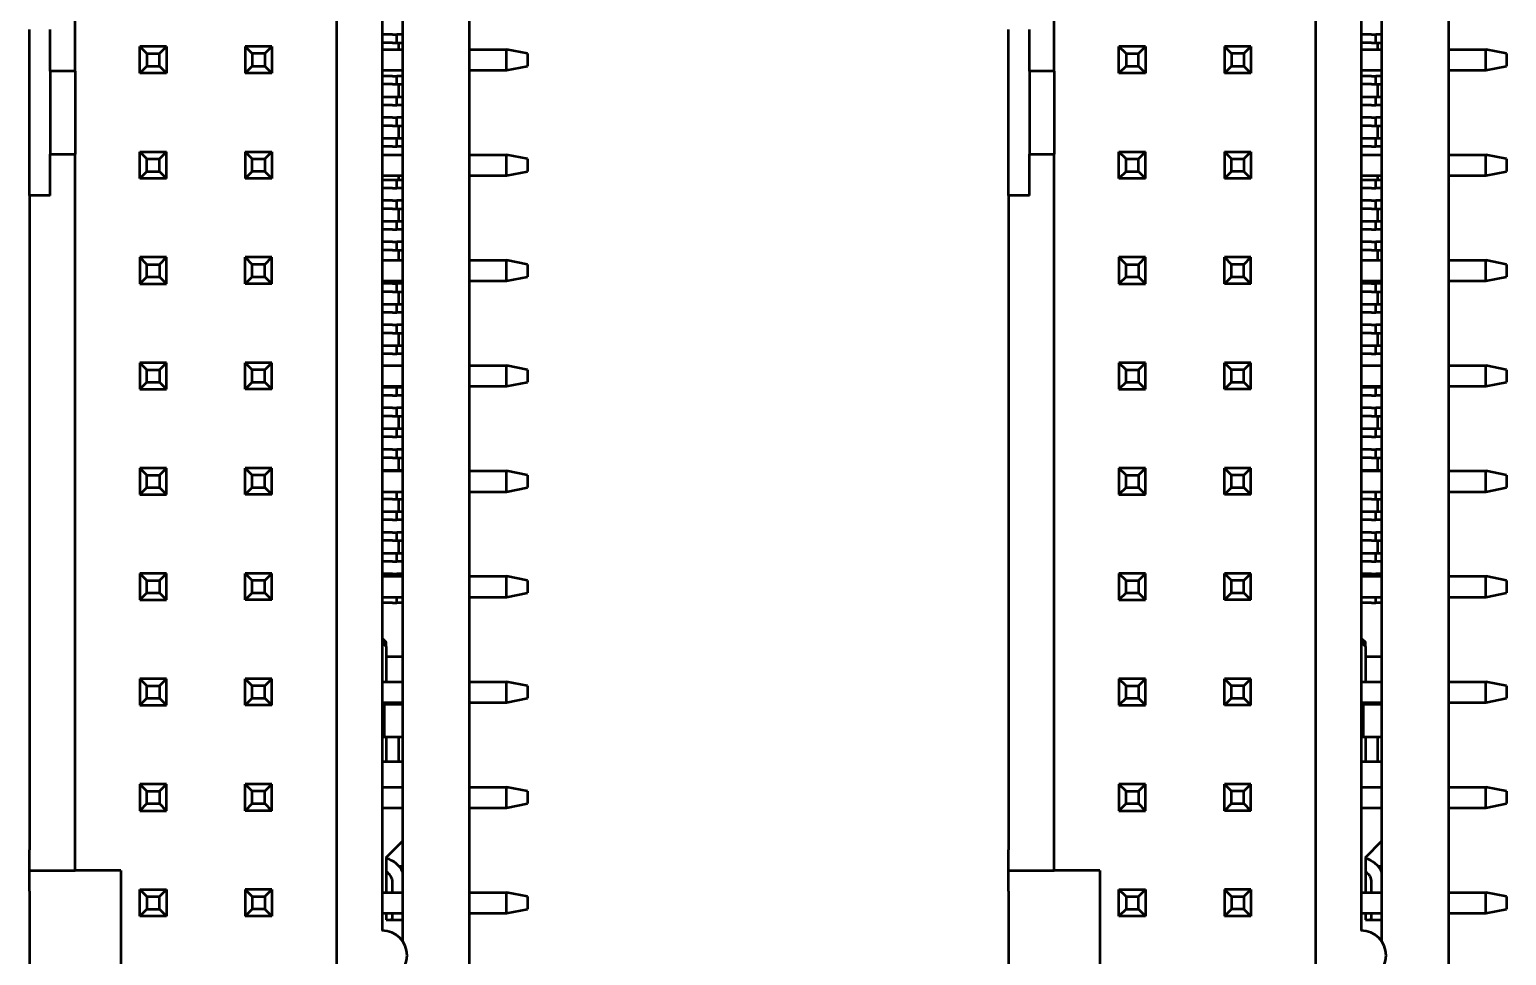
# Model space of a CAD drawing. Header units: millimetres. Extents: x 3100 to 5091, y 868 to 1900.
# Drawn here: x 3395.14 to 3430.74, y 1638.63 to 1660.95 of the extents above; entities that cross this region are included whole.
import ezdxf

# ---------------------------------------------------------------- set-up
doc = ezdxf.new("R2010")
doc.units = ezdxf.units.MM
doc.header["$LTSCALE"] = 1.8
doc.layers.add('외형선(ISO)', color=7, linetype='Continuous', lineweight=50)

msp = doc.modelspace()

# ---------------------------------------------------------------- linework, layer by layer
at = {"layer": '외형선(ISO)'}
for p, q in [((3405.74, 1690.226), (3405.74, 1600.226)), ((3429.34, 1690.226), (3429.34, 1600.226)), ((3404.14, 1638.958), (3404.14, 1667.616)), ((3427.74, 1638.958), (3427.74, 1667.616)), ((3396.24, 1659.946), (3396.24, 1664.426)), ((3402.54, 1664.426), (3402.54, 1612.826)), ((3403.64, 1664.426), (3403.64, 1639.226)), ((3419.84, 1659.946), (3419.84, 1664.426)), ((3426.14, 1664.426), (3426.14, 1612.826)), ((3427.24, 1664.426), (3427.24, 1639.226)), ((3395.14, 1656.946), (3395.14, 1660.946)), ((3395.64, 1659.946), (3395.64, 1660.946)), ((3403.89, 1660.826), (3403.64, 1660.826)), ((3403.89, 1660.826), (3403.99, 1660.826)), ((3404.14, 1660.826), (3403.99, 1660.826)), ((3403.99, 1660.626), (3403.99, 1660.826)), ((3418.74, 1656.946), (3418.74, 1660.946)), ((3419.24, 1659.946), (3419.24, 1660.946)), ((3427.49, 1660.826), (3427.24, 1660.826)), ((3427.49, 1660.826), (3427.59, 1660.826)), ((3427.74, 1660.826), (3427.59, 1660.826)), ((3427.59, 1660.626), (3427.59, 1660.826)), ((3398.44, 1660.536), (3397.8, 1660.536)), ((3397.97, 1660.366), (3397.8, 1660.536)), ((3397.8, 1659.896), (3397.8, 1660.536)), ((3398.44, 1660.536), (3398.27, 1660.366)), ((3398.44, 1660.536), (3398.44, 1659.896)), ((3400.34, 1660.536), (3400.34, 1659.896)), ((3400.51, 1660.366), (3400.34, 1660.536)), ((3400.98, 1660.536), (3400.34, 1660.536)), ((3400.81, 1660.366), (3400.98, 1660.536)), ((3400.98, 1660.536), (3400.98, 1659.896)), ((3403.89, 1660.626), (3403.64, 1660.626)), ((3403.64, 1660.466), (3404.14, 1660.466)), ((3403.89, 1660.626), (3403.99, 1660.626)), ((3403.99, 1660.626), (3404.14, 1660.626)), ((3404.04, 1660.466), (3404.04, 1660.626)), ((3405.74, 1660.466), (3406.64, 1660.466)), ((3407.14, 1660.366), (3406.64, 1660.466)), ((3406.64, 1659.966), (3406.64, 1660.466)), ((3422.04, 1660.536), (3421.4, 1660.536)), ((3421.57, 1660.366), (3421.4, 1660.536)), ((3421.4, 1659.896), (3421.4, 1660.536)), ((3422.04, 1660.536), (3421.87, 1660.366)), ((3422.04, 1660.536), (3422.04, 1659.896)), ((3423.94, 1660.536), (3423.94, 1659.896)), ((3424.11, 1660.366), (3423.94, 1660.536)), ((3424.58, 1660.536), (3423.94, 1660.536)), ((3424.41, 1660.366), (3424.58, 1660.536)), ((3424.58, 1660.536), (3424.58, 1659.896)), ((3427.49, 1660.626), (3427.24, 1660.626)), ((3427.24, 1660.466), (3427.74, 1660.466)), ((3427.49, 1660.626), (3427.59, 1660.626)), ((3427.59, 1660.626), (3427.74, 1660.626)), ((3427.64, 1660.466), (3427.64, 1660.626)), ((3429.34, 1660.466), (3430.24, 1660.466)), ((3430.74, 1660.366), (3430.24, 1660.466)), ((3430.24, 1659.966), (3430.24, 1660.466)), ((3397.97, 1660.066), (3397.8, 1659.896)), ((3397.97, 1660.366), (3398.27, 1660.366)), ((3397.97, 1660.366), (3397.97, 1660.066)), ((3397.97, 1660.066), (3398.27, 1660.066)), ((3398.27, 1660.066), (3398.27, 1660.366)), ((3398.27, 1660.066), (3398.44, 1659.896)), ((3400.51, 1660.066), (3400.34, 1659.896)), ((3400.51, 1660.366), (3400.51, 1660.066)), ((3400.81, 1660.366), (3400.51, 1660.366)), ((3400.51, 1660.066), (3400.81, 1660.066)), ((3400.81, 1660.366), (3400.81, 1660.066)), ((3400.98, 1659.896), (3400.81, 1660.066)), ((3406.64, 1659.966), (3407.14, 1660.066)), ((3407.14, 1660.366), (3407.14, 1660.066)), ((3421.57, 1660.066), (3421.4, 1659.896)), ((3421.57, 1660.366), (3421.87, 1660.366)), ((3421.57, 1660.366), (3421.57, 1660.066)), ((3421.57, 1660.066), (3421.87, 1660.066)), ((3421.87, 1660.066), (3421.87, 1660.366)), ((3421.87, 1660.066), (3422.04, 1659.896)), ((3424.11, 1660.066), (3423.94, 1659.896)), ((3424.11, 1660.366), (3424.11, 1660.066)), ((3424.41, 1660.366), (3424.11, 1660.366)), ((3424.11, 1660.066), (3424.41, 1660.066)), ((3424.41, 1660.366), (3424.41, 1660.066)), ((3424.58, 1659.896), (3424.41, 1660.066)), ((3430.24, 1659.966), (3430.74, 1660.066)), ((3430.74, 1660.366), (3430.74, 1660.066)), ((3395.64, 1659.946), (3395.64, 1657.946)), ((3396.24, 1659.946), (3395.64, 1659.946)), ((3396.24, 1659.946), (3396.24, 1657.946)), ((3398.44, 1659.896), (3397.8, 1659.896)), ((3400.98, 1659.896), (3400.34, 1659.896)), ((3403.64, 1659.966), (3404.14, 1659.966)), ((3403.89, 1659.826), (3403.64, 1659.826)), ((3403.89, 1659.826), (3403.99, 1659.826)), ((3404.14, 1659.826), (3403.99, 1659.826)), ((3403.99, 1659.626), (3403.99, 1659.826)), ((3405.74, 1659.966), (3406.64, 1659.966)), ((3419.24, 1659.946), (3419.24, 1657.946)), ((3419.84, 1659.946), (3419.24, 1659.946)), ((3419.84, 1659.946), (3419.84, 1657.946)), ((3422.04, 1659.896), (3421.4, 1659.896)), ((3424.58, 1659.896), (3423.94, 1659.896)), ((3427.24, 1659.966), (3427.74, 1659.966)), ((3427.49, 1659.826), (3427.24, 1659.826)), ((3427.49, 1659.826), (3427.59, 1659.826)), ((3427.74, 1659.826), (3427.59, 1659.826)), ((3427.59, 1659.626), (3427.59, 1659.826)), ((3429.34, 1659.966), (3430.24, 1659.966)), ((3403.89, 1659.626), (3403.64, 1659.626)), ((3403.64, 1659.326), (3403.89, 1659.326)), ((3403.89, 1659.626), (3403.99, 1659.626)), ((3403.89, 1659.326), (3403.99, 1659.326)), ((3403.99, 1659.626), (3404.14, 1659.626)), ((3403.99, 1659.126), (3403.99, 1659.326)), ((3403.99, 1659.326), (3404.14, 1659.326)), ((3404.04, 1659.326), (3404.04, 1659.626)), ((3427.49, 1659.626), (3427.24, 1659.626)), ((3427.24, 1659.326), (3427.49, 1659.326)), ((3427.49, 1659.626), (3427.59, 1659.626)), ((3427.49, 1659.326), (3427.59, 1659.326)), ((3427.59, 1659.626), (3427.74, 1659.626)), ((3427.59, 1659.126), (3427.59, 1659.326)), ((3427.59, 1659.326), (3427.74, 1659.326)), ((3427.64, 1659.326), (3427.64, 1659.626)), ((3403.89, 1659.126), (3403.64, 1659.126)), ((3403.89, 1659.126), (3403.99, 1659.126)), ((3404.14, 1659.126), (3403.99, 1659.126)), ((3427.49, 1659.126), (3427.24, 1659.126)), ((3427.49, 1659.126), (3427.59, 1659.126)), ((3427.74, 1659.126), (3427.59, 1659.126)), ((3403.89, 1658.826), (3403.64, 1658.826)), ((3403.89, 1658.626), (3403.64, 1658.626)), ((3403.89, 1658.826), (3403.99, 1658.826)), ((3403.89, 1658.626), (3403.99, 1658.626)), ((3403.99, 1658.626), (3403.99, 1658.826)), ((3404.14, 1658.826), (3403.99, 1658.826)), ((3403.99, 1658.626), (3404.14, 1658.626)), ((3404.04, 1658.326), (3404.04, 1658.626)), ((3427.49, 1658.826), (3427.24, 1658.826)), ((3427.49, 1658.626), (3427.24, 1658.626)), ((3427.49, 1658.826), (3427.59, 1658.826)), ((3427.49, 1658.626), (3427.59, 1658.626)), ((3427.59, 1658.626), (3427.59, 1658.826)), ((3427.74, 1658.826), (3427.59, 1658.826)), ((3427.59, 1658.626), (3427.74, 1658.626)), ((3427.64, 1658.326), (3427.64, 1658.626)), ((3403.64, 1658.326), (3403.89, 1658.326)), ((3403.89, 1658.326), (3403.99, 1658.326)), ((3403.99, 1658.126), (3403.99, 1658.326)), ((3403.99, 1658.326), (3404.14, 1658.326)), ((3427.24, 1658.326), (3427.49, 1658.326)), ((3427.49, 1658.326), (3427.59, 1658.326)), ((3427.59, 1658.126), (3427.59, 1658.326)), ((3427.59, 1658.326), (3427.74, 1658.326)), ((3395.64, 1656.946), (3395.64, 1657.946)), ((3395.64, 1657.946), (3396.24, 1657.946)), ((3396.24, 1641.176), (3396.24, 1657.946)), ((3397.8, 1657.996), (3398.44, 1657.996)), ((3397.97, 1657.826), (3397.8, 1657.996)), ((3397.8, 1657.356), (3397.8, 1657.996)), ((3398.44, 1657.996), (3398.27, 1657.826)), ((3398.44, 1657.356), (3398.44, 1657.996)), ((3400.34, 1657.996), (3400.98, 1657.996)), ((3400.34, 1657.996), (3400.34, 1657.356)), ((3400.34, 1657.996), (3400.51, 1657.826)), ((3400.98, 1657.996), (3400.81, 1657.826)), ((3400.98, 1657.996), (3400.98, 1657.356)), ((3403.89, 1658.126), (3403.64, 1658.126)), ((3403.64, 1657.926), (3404.14, 1657.926)), ((3403.89, 1658.126), (3403.99, 1658.126)), ((3404.14, 1658.126), (3403.99, 1658.126)), ((3405.74, 1657.926), (3406.64, 1657.926)), ((3406.64, 1657.426), (3406.64, 1657.926)), ((3407.14, 1657.826), (3406.64, 1657.926)), ((3419.24, 1656.946), (3419.24, 1657.946)), ((3419.24, 1657.946), (3419.84, 1657.946)), ((3419.84, 1641.176), (3419.84, 1657.946)), ((3421.4, 1657.996), (3422.04, 1657.996)), ((3421.57, 1657.826), (3421.4, 1657.996)), ((3421.4, 1657.356), (3421.4, 1657.996)), ((3422.04, 1657.996), (3421.87, 1657.826)), ((3422.04, 1657.356), (3422.04, 1657.996)), ((3423.94, 1657.996), (3424.58, 1657.996)), ((3423.94, 1657.996), (3423.94, 1657.356)), ((3423.94, 1657.996), (3424.11, 1657.826)), ((3424.58, 1657.996), (3424.41, 1657.826)), ((3424.58, 1657.996), (3424.58, 1657.356)), ((3427.49, 1658.126), (3427.24, 1658.126)), ((3427.24, 1657.926), (3427.74, 1657.926)), ((3427.49, 1658.126), (3427.59, 1658.126)), ((3427.74, 1658.126), (3427.59, 1658.126)), ((3429.34, 1657.926), (3430.24, 1657.926)), ((3430.24, 1657.426), (3430.24, 1657.926)), ((3430.74, 1657.826), (3430.24, 1657.926)), ((3397.97, 1657.826), (3398.27, 1657.826)), ((3397.97, 1657.526), (3397.97, 1657.826)), ((3398.27, 1657.526), (3398.27, 1657.826)), ((3400.51, 1657.526), (3400.51, 1657.826)), ((3400.51, 1657.826), (3400.81, 1657.826)), ((3400.81, 1657.826), (3400.81, 1657.526)), ((3407.14, 1657.826), (3407.14, 1657.526)), ((3421.57, 1657.826), (3421.87, 1657.826)), ((3421.57, 1657.526), (3421.57, 1657.826)), ((3421.87, 1657.526), (3421.87, 1657.826)), ((3424.11, 1657.526), (3424.11, 1657.826)), ((3424.11, 1657.826), (3424.41, 1657.826)), ((3424.41, 1657.826), (3424.41, 1657.526)), ((3430.74, 1657.826), (3430.74, 1657.526)), ((3397.97, 1657.526), (3397.8, 1657.356)), ((3398.44, 1657.356), (3397.8, 1657.356)), ((3397.97, 1657.526), (3398.27, 1657.526)), ((3398.44, 1657.356), (3398.27, 1657.526)), ((3400.34, 1657.356), (3400.51, 1657.526)), ((3400.98, 1657.356), (3400.34, 1657.356)), ((3400.81, 1657.526), (3400.51, 1657.526)), ((3400.81, 1657.526), (3400.98, 1657.356)), ((3403.64, 1657.426), (3404.14, 1657.426)), ((3403.64, 1657.326), (3403.89, 1657.326)), ((3403.89, 1657.326), (3403.99, 1657.326)), ((3403.99, 1657.326), (3404.14, 1657.326)), ((3403.99, 1657.126), (3403.99, 1657.326)), ((3404.04, 1657.326), (3404.04, 1657.426)), ((3405.74, 1657.426), (3406.64, 1657.426)), ((3406.64, 1657.426), (3407.14, 1657.526)), ((3421.57, 1657.526), (3421.4, 1657.356)), ((3422.04, 1657.356), (3421.4, 1657.356)), ((3421.57, 1657.526), (3421.87, 1657.526)), ((3422.04, 1657.356), (3421.87, 1657.526)), ((3423.94, 1657.356), (3424.11, 1657.526)), ((3424.58, 1657.356), (3423.94, 1657.356)), ((3424.41, 1657.526), (3424.11, 1657.526)), ((3424.41, 1657.526), (3424.58, 1657.356)), ((3427.24, 1657.426), (3427.74, 1657.426)), ((3427.24, 1657.326), (3427.49, 1657.326)), ((3427.49, 1657.326), (3427.59, 1657.326)), ((3427.59, 1657.326), (3427.74, 1657.326)), ((3427.59, 1657.126), (3427.59, 1657.326)), ((3427.64, 1657.326), (3427.64, 1657.426)), ((3429.34, 1657.426), (3430.24, 1657.426)), ((3430.24, 1657.426), (3430.74, 1657.526)), ((3395.14, 1656.946), (3395.14, 1641.176)), ((3395.64, 1656.946), (3395.14, 1656.946)), ((3403.89, 1657.126), (3403.64, 1657.126)), ((3403.89, 1656.826), (3403.64, 1656.826)), ((3403.89, 1657.126), (3403.99, 1657.126)), ((3403.89, 1656.826), (3403.99, 1656.826)), ((3404.14, 1657.126), (3403.99, 1657.126)), ((3404.14, 1656.826), (3403.99, 1656.826)), ((3403.99, 1656.626), (3403.99, 1656.826)), ((3418.74, 1656.946), (3418.74, 1641.176)), ((3419.24, 1656.946), (3418.74, 1656.946)), ((3427.49, 1657.126), (3427.24, 1657.126)), ((3427.49, 1656.826), (3427.24, 1656.826)), ((3427.49, 1657.126), (3427.59, 1657.126)), ((3427.49, 1656.826), (3427.59, 1656.826)), ((3427.74, 1657.126), (3427.59, 1657.126)), ((3427.74, 1656.826), (3427.59, 1656.826)), ((3427.59, 1656.626), (3427.59, 1656.826)), ((3403.89, 1656.626), (3403.64, 1656.626)), ((3403.89, 1656.626), (3403.99, 1656.626)), ((3403.99, 1656.626), (3404.14, 1656.626)), ((3404.04, 1656.326), (3404.04, 1656.626)), ((3427.49, 1656.626), (3427.24, 1656.626)), ((3427.49, 1656.626), (3427.59, 1656.626)), ((3427.59, 1656.626), (3427.74, 1656.626)), ((3427.64, 1656.326), (3427.64, 1656.626)), ((3403.64, 1656.326), (3403.89, 1656.326)), ((3403.89, 1656.126), (3403.64, 1656.126)), ((3403.89, 1656.326), (3403.99, 1656.326)), ((3403.89, 1656.126), (3403.99, 1656.126)), ((3403.99, 1656.326), (3404.14, 1656.326)), ((3403.99, 1656.126), (3403.99, 1656.326)), ((3404.14, 1656.126), (3403.99, 1656.126)), ((3427.24, 1656.326), (3427.49, 1656.326)), ((3427.49, 1656.126), (3427.24, 1656.126)), ((3427.49, 1656.326), (3427.59, 1656.326)), ((3427.49, 1656.126), (3427.59, 1656.126)), ((3427.59, 1656.326), (3427.74, 1656.326)), ((3427.59, 1656.126), (3427.59, 1656.326)), ((3427.74, 1656.126), (3427.59, 1656.126)), ((3403.89, 1655.826), (3403.64, 1655.826)), ((3403.89, 1655.826), (3403.99, 1655.826)), ((3404.14, 1655.826), (3403.99, 1655.826)), ((3403.99, 1655.626), (3403.99, 1655.826)), ((3427.49, 1655.826), (3427.24, 1655.826)), ((3427.49, 1655.826), (3427.59, 1655.826)), ((3427.74, 1655.826), (3427.59, 1655.826)), ((3427.59, 1655.626), (3427.59, 1655.826)), ((3398.44, 1655.456), (3397.8, 1655.456)), ((3397.97, 1655.286), (3397.8, 1655.456)), ((3397.8, 1655.456), (3397.8, 1654.816)), ((3398.44, 1655.456), (3398.27, 1655.286)), ((3398.44, 1654.816), (3398.44, 1655.456)), ((3400.34, 1654.816), (3400.34, 1655.456)), ((3400.34, 1655.456), (3400.51, 1655.286)), ((3400.98, 1655.456), (3400.34, 1655.456)), ((3400.81, 1655.286), (3400.98, 1655.456)), ((3400.98, 1654.816), (3400.98, 1655.456)), ((3403.89, 1655.626), (3403.64, 1655.626)), ((3403.89, 1655.626), (3403.99, 1655.626)), ((3403.99, 1655.626), (3404.14, 1655.626)), ((3404.04, 1655.386), (3404.04, 1655.626)), ((3422.04, 1655.456), (3421.4, 1655.456)), ((3421.57, 1655.286), (3421.4, 1655.456)), ((3421.4, 1655.456), (3421.4, 1654.816)), ((3422.04, 1655.456), (3421.87, 1655.286)), ((3422.04, 1654.816), (3422.04, 1655.456)), ((3423.94, 1654.816), (3423.94, 1655.456)), ((3423.94, 1655.456), (3424.11, 1655.286)), ((3424.58, 1655.456), (3423.94, 1655.456)), ((3424.41, 1655.286), (3424.58, 1655.456)), ((3424.58, 1654.816), (3424.58, 1655.456)), ((3427.49, 1655.626), (3427.24, 1655.626)), ((3427.49, 1655.626), (3427.59, 1655.626)), ((3427.59, 1655.626), (3427.74, 1655.626)), ((3427.64, 1655.386), (3427.64, 1655.626)), ((3397.97, 1655.286), (3398.27, 1655.286)), ((3397.97, 1654.986), (3397.97, 1655.286)), ((3398.27, 1655.286), (3398.27, 1654.986)), ((3400.51, 1654.986), (3400.51, 1655.286)), ((3400.81, 1655.286), (3400.51, 1655.286)), ((3400.81, 1654.986), (3400.81, 1655.286)), ((3403.64, 1655.386), (3404.14, 1655.386)), ((3405.74, 1655.386), (3406.64, 1655.386)), ((3406.64, 1654.886), (3406.64, 1655.386)), ((3407.14, 1655.286), (3406.64, 1655.386)), ((3407.14, 1655.286), (3407.14, 1654.986)), ((3421.57, 1655.286), (3421.87, 1655.286)), ((3421.57, 1654.986), (3421.57, 1655.286)), ((3421.87, 1655.286), (3421.87, 1654.986)), ((3424.11, 1654.986), (3424.11, 1655.286)), ((3424.41, 1655.286), (3424.11, 1655.286)), ((3424.41, 1654.986), (3424.41, 1655.286)), ((3427.24, 1655.386), (3427.74, 1655.386)), ((3429.34, 1655.386), (3430.24, 1655.386)), ((3430.24, 1654.886), (3430.24, 1655.386)), ((3430.74, 1655.286), (3430.24, 1655.386)), ((3430.74, 1655.286), (3430.74, 1654.986)), ((3397.97, 1654.986), (3397.8, 1654.816)), ((3397.8, 1654.816), (3398.44, 1654.816)), ((3397.97, 1654.986), (3398.27, 1654.986)), ((3398.44, 1654.816), (3398.27, 1654.986)), ((3400.51, 1654.986), (3400.34, 1654.816)), ((3400.98, 1654.816), (3400.34, 1654.816)), ((3400.51, 1654.986), (3400.81, 1654.986)), ((3400.98, 1654.816), (3400.81, 1654.986)), ((3403.64, 1654.886), (3404.14, 1654.886)), ((3403.89, 1654.826), (3403.64, 1654.826)), ((3403.89, 1654.826), (3403.99, 1654.826)), ((3404.14, 1654.826), (3403.99, 1654.826)), ((3403.99, 1654.626), (3403.99, 1654.826)), ((3405.74, 1654.886), (3406.64, 1654.886)), ((3406.64, 1654.886), (3407.14, 1654.986)), ((3421.57, 1654.986), (3421.4, 1654.816)), ((3421.4, 1654.816), (3422.04, 1654.816)), ((3421.57, 1654.986), (3421.87, 1654.986)), ((3422.04, 1654.816), (3421.87, 1654.986)), ((3424.11, 1654.986), (3423.94, 1654.816)), ((3424.58, 1654.816), (3423.94, 1654.816)), ((3424.11, 1654.986), (3424.41, 1654.986)), ((3424.58, 1654.816), (3424.41, 1654.986)), ((3427.24, 1654.886), (3427.74, 1654.886)), ((3427.49, 1654.826), (3427.24, 1654.826)), ((3427.49, 1654.826), (3427.59, 1654.826)), ((3427.74, 1654.826), (3427.59, 1654.826)), ((3427.59, 1654.626), (3427.59, 1654.826)), ((3429.34, 1654.886), (3430.24, 1654.886)), ((3430.24, 1654.886), (3430.74, 1654.986)), ((3403.89, 1654.626), (3403.64, 1654.626)), ((3403.89, 1654.626), (3403.99, 1654.626)), ((3403.99, 1654.626), (3404.14, 1654.626)), ((3404.04, 1654.326), (3404.04, 1654.626)), ((3427.49, 1654.626), (3427.24, 1654.626)), ((3427.49, 1654.626), (3427.59, 1654.626)), ((3427.59, 1654.626), (3427.74, 1654.626)), ((3427.64, 1654.326), (3427.64, 1654.626)), ((3403.64, 1654.326), (3403.89, 1654.326)), ((3403.89, 1654.126), (3403.64, 1654.126)), ((3403.89, 1654.326), (3403.99, 1654.326)), ((3403.89, 1654.126), (3403.99, 1654.126)), ((3403.99, 1654.326), (3404.14, 1654.326)), ((3403.99, 1654.126), (3403.99, 1654.326)), ((3404.14, 1654.126), (3403.99, 1654.126)), ((3427.24, 1654.326), (3427.49, 1654.326)), ((3427.49, 1654.126), (3427.24, 1654.126)), ((3427.49, 1654.326), (3427.59, 1654.326)), ((3427.49, 1654.126), (3427.59, 1654.126)), ((3427.59, 1654.326), (3427.74, 1654.326)), ((3427.59, 1654.126), (3427.59, 1654.326)), ((3427.74, 1654.126), (3427.59, 1654.126)), ((3403.89, 1653.826), (3403.64, 1653.826)), ((3403.89, 1653.626), (3403.64, 1653.626)), ((3403.89, 1653.826), (3403.99, 1653.826)), ((3403.89, 1653.626), (3403.99, 1653.626)), ((3404.14, 1653.826), (3403.99, 1653.826)), ((3403.99, 1653.626), (3403.99, 1653.826)), ((3403.99, 1653.626), (3404.14, 1653.626)), ((3404.04, 1653.326), (3404.04, 1653.626)), ((3427.49, 1653.826), (3427.24, 1653.826)), ((3427.49, 1653.626), (3427.24, 1653.626)), ((3427.49, 1653.826), (3427.59, 1653.826)), ((3427.49, 1653.626), (3427.59, 1653.626)), ((3427.74, 1653.826), (3427.59, 1653.826)), ((3427.59, 1653.626), (3427.59, 1653.826)), ((3427.59, 1653.626), (3427.74, 1653.626)), ((3427.64, 1653.326), (3427.64, 1653.626)), ((3403.64, 1653.326), (3403.89, 1653.326)), ((3403.89, 1653.326), (3403.99, 1653.326)), ((3403.99, 1653.326), (3404.14, 1653.326)), ((3403.99, 1653.126), (3403.99, 1653.326)), ((3427.24, 1653.326), (3427.49, 1653.326)), ((3427.49, 1653.326), (3427.59, 1653.326)), ((3427.59, 1653.326), (3427.74, 1653.326)), ((3427.59, 1653.126), (3427.59, 1653.326)), ((3398.44, 1652.916), (3397.8, 1652.916)), ((3397.97, 1652.746), (3397.8, 1652.916)), ((3397.8, 1652.916), (3397.8, 1652.276)), ((3398.44, 1652.916), (3398.27, 1652.746)), ((3398.44, 1652.276), (3398.44, 1652.916)), ((3400.34, 1652.276), (3400.34, 1652.916)), ((3400.34, 1652.916), (3400.51, 1652.746)), ((3400.98, 1652.916), (3400.34, 1652.916)), ((3400.81, 1652.746), (3400.98, 1652.916)), ((3400.98, 1652.276), (3400.98, 1652.916)), ((3403.89, 1653.126), (3403.64, 1653.126)), ((3403.89, 1653.126), (3403.99, 1653.126)), ((3404.14, 1653.126), (3403.99, 1653.126)), ((3422.04, 1652.916), (3421.4, 1652.916)), ((3421.57, 1652.746), (3421.4, 1652.916)), ((3421.4, 1652.916), (3421.4, 1652.276)), ((3422.04, 1652.916), (3421.87, 1652.746)), ((3422.04, 1652.276), (3422.04, 1652.916)), ((3423.94, 1652.276), (3423.94, 1652.916)), ((3423.94, 1652.916), (3424.11, 1652.746)), ((3424.58, 1652.916), (3423.94, 1652.916)), ((3424.41, 1652.746), (3424.58, 1652.916)), ((3424.58, 1652.276), (3424.58, 1652.916)), ((3427.49, 1653.126), (3427.24, 1653.126)), ((3427.49, 1653.126), (3427.59, 1653.126)), ((3427.74, 1653.126), (3427.59, 1653.126)), ((3397.97, 1652.746), (3398.27, 1652.746)), ((3397.97, 1652.446), (3397.97, 1652.746)), ((3398.27, 1652.746), (3398.27, 1652.446)), ((3400.51, 1652.446), (3400.51, 1652.746)), ((3400.81, 1652.746), (3400.51, 1652.746)), ((3400.81, 1652.446), (3400.81, 1652.746)), ((3403.64, 1652.846), (3404.14, 1652.846)), ((3405.74, 1652.846), (3406.64, 1652.846)), ((3407.14, 1652.746), (3406.64, 1652.846)), ((3406.64, 1652.346), (3406.64, 1652.846)), ((3407.14, 1652.746), (3407.14, 1652.446)), ((3421.57, 1652.746), (3421.87, 1652.746)), ((3421.57, 1652.446), (3421.57, 1652.746)), ((3421.87, 1652.746), (3421.87, 1652.446)), ((3424.11, 1652.446), (3424.11, 1652.746)), ((3424.41, 1652.746), (3424.11, 1652.746)), ((3424.41, 1652.446), (3424.41, 1652.746)), ((3427.24, 1652.846), (3427.74, 1652.846)), ((3429.34, 1652.846), (3430.24, 1652.846)), ((3430.74, 1652.746), (3430.24, 1652.846)), ((3430.24, 1652.346), (3430.24, 1652.846)), ((3430.74, 1652.746), (3430.74, 1652.446)), ((3397.97, 1652.446), (3397.8, 1652.276)), ((3397.8, 1652.276), (3398.44, 1652.276)), ((3397.97, 1652.446), (3398.27, 1652.446)), ((3398.44, 1652.276), (3398.27, 1652.446)), ((3400.51, 1652.446), (3400.34, 1652.276)), ((3400.98, 1652.276), (3400.34, 1652.276)), ((3400.51, 1652.446), (3400.81, 1652.446)), ((3400.98, 1652.276), (3400.81, 1652.446)), ((3403.64, 1652.346), (3404.14, 1652.346)), ((3403.64, 1652.326), (3403.89, 1652.326)), ((3403.89, 1652.326), (3403.99, 1652.326)), ((3403.99, 1652.326), (3404.14, 1652.326)), ((3403.99, 1652.126), (3403.99, 1652.326)), ((3404.04, 1652.326), (3404.04, 1652.346)), ((3405.74, 1652.346), (3406.64, 1652.346)), ((3406.64, 1652.346), (3407.14, 1652.446)), ((3421.57, 1652.446), (3421.4, 1652.276)), ((3421.4, 1652.276), (3422.04, 1652.276)), ((3421.57, 1652.446), (3421.87, 1652.446)), ((3422.04, 1652.276), (3421.87, 1652.446)), ((3424.11, 1652.446), (3423.94, 1652.276)), ((3424.58, 1652.276), (3423.94, 1652.276)), ((3424.11, 1652.446), (3424.41, 1652.446)), ((3424.58, 1652.276), (3424.41, 1652.446)), ((3427.24, 1652.346), (3427.74, 1652.346)), ((3427.24, 1652.326), (3427.49, 1652.326)), ((3427.49, 1652.326), (3427.59, 1652.326)), ((3427.59, 1652.326), (3427.74, 1652.326)), ((3427.59, 1652.126), (3427.59, 1652.326)), ((3427.64, 1652.326), (3427.64, 1652.346)), ((3429.34, 1652.346), (3430.24, 1652.346)), ((3430.24, 1652.346), (3430.74, 1652.446)), ((3403.89, 1652.126), (3403.64, 1652.126)), ((3403.89, 1652.126), (3403.99, 1652.126)), ((3404.14, 1652.126), (3403.99, 1652.126)), ((3427.49, 1652.126), (3427.24, 1652.126)), ((3427.49, 1652.126), (3427.59, 1652.126)), ((3427.74, 1652.126), (3427.59, 1652.126)), ((3403.89, 1651.826), (3403.64, 1651.826)), ((3403.89, 1651.626), (3403.64, 1651.626)), ((3403.89, 1651.826), (3403.99, 1651.826)), ((3403.89, 1651.626), (3403.99, 1651.626)), ((3404.14, 1651.826), (3403.99, 1651.826)), ((3403.99, 1651.626), (3403.99, 1651.826)), ((3403.99, 1651.626), (3404.14, 1651.626)), ((3404.04, 1651.326), (3404.04, 1651.626)), ((3427.49, 1651.826), (3427.24, 1651.826)), ((3427.49, 1651.626), (3427.24, 1651.626)), ((3427.49, 1651.826), (3427.59, 1651.826)), ((3427.49, 1651.626), (3427.59, 1651.626)), ((3427.74, 1651.826), (3427.59, 1651.826)), ((3427.59, 1651.626), (3427.59, 1651.826)), ((3427.59, 1651.626), (3427.74, 1651.626)), ((3427.64, 1651.326), (3427.64, 1651.626)), ((3403.64, 1651.326), (3403.89, 1651.326)), ((3403.89, 1651.326), (3403.99, 1651.326)), ((3403.99, 1651.326), (3404.14, 1651.326)), ((3403.99, 1651.126), (3403.99, 1651.326)), ((3427.24, 1651.326), (3427.49, 1651.326)), ((3427.49, 1651.326), (3427.59, 1651.326)), ((3427.59, 1651.326), (3427.74, 1651.326)), ((3427.59, 1651.126), (3427.59, 1651.326)), ((3403.89, 1651.126), (3403.64, 1651.126)), ((3403.89, 1650.826), (3403.64, 1650.826)), ((3403.89, 1651.126), (3403.99, 1651.126)), ((3403.89, 1650.826), (3403.99, 1650.826)), ((3404.14, 1651.126), (3403.99, 1651.126)), ((3404.14, 1650.826), (3403.99, 1650.826)), ((3403.99, 1650.626), (3403.99, 1650.826)), ((3427.49, 1651.126), (3427.24, 1651.126)), ((3427.49, 1650.826), (3427.24, 1650.826)), ((3427.49, 1651.126), (3427.59, 1651.126)), ((3427.49, 1650.826), (3427.59, 1650.826)), ((3427.74, 1651.126), (3427.59, 1651.126)), ((3427.74, 1650.826), (3427.59, 1650.826)), ((3427.59, 1650.626), (3427.59, 1650.826)), ((3403.89, 1650.626), (3403.64, 1650.626)), ((3403.89, 1650.626), (3403.99, 1650.626)), ((3403.99, 1650.626), (3404.14, 1650.626)), ((3404.04, 1650.326), (3404.04, 1650.626)), ((3427.49, 1650.626), (3427.24, 1650.626)), ((3427.49, 1650.626), (3427.59, 1650.626)), ((3427.59, 1650.626), (3427.74, 1650.626)), ((3427.64, 1650.326), (3427.64, 1650.626)), ((3398.44, 1650.376), (3397.8, 1650.376)), ((3397.97, 1650.206), (3397.8, 1650.376)), ((3397.8, 1650.376), (3397.8, 1649.736)), ((3397.97, 1650.206), (3398.27, 1650.206)), ((3397.97, 1649.906), (3397.97, 1650.206)), ((3398.44, 1650.376), (3398.27, 1650.206)), ((3398.27, 1650.206), (3398.27, 1649.906)), ((3398.44, 1649.736), (3398.44, 1650.376)), ((3400.34, 1649.736), (3400.34, 1650.376)), ((3400.34, 1650.376), (3400.51, 1650.206)), ((3400.98, 1650.376), (3400.34, 1650.376)), ((3400.51, 1649.906), (3400.51, 1650.206)), ((3400.81, 1650.206), (3400.51, 1650.206)), ((3400.81, 1650.206), (3400.98, 1650.376)), ((3400.81, 1649.906), (3400.81, 1650.206)), ((3400.98, 1649.736), (3400.98, 1650.376)), ((3403.64, 1650.326), (3403.89, 1650.326)), ((3403.64, 1650.306), (3404.14, 1650.306)), ((3403.89, 1650.326), (3403.99, 1650.326)), ((3403.99, 1650.326), (3404.14, 1650.326)), ((3403.99, 1650.306), (3403.99, 1650.326)), ((3405.74, 1650.306), (3406.64, 1650.306)), ((3407.14, 1650.206), (3406.64, 1650.306)), ((3406.64, 1649.806), (3406.64, 1650.306)), ((3407.14, 1650.206), (3407.14, 1649.906)), ((3422.04, 1650.376), (3421.4, 1650.376)), ((3421.57, 1650.206), (3421.4, 1650.376)), ((3421.4, 1650.376), (3421.4, 1649.736)), ((3421.57, 1650.206), (3421.87, 1650.206)), ((3421.57, 1649.906), (3421.57, 1650.206)), ((3422.04, 1650.376), (3421.87, 1650.206)), ((3421.87, 1650.206), (3421.87, 1649.906)), ((3422.04, 1649.736), (3422.04, 1650.376)), ((3423.94, 1649.736), (3423.94, 1650.376)), ((3423.94, 1650.376), (3424.11, 1650.206)), ((3424.58, 1650.376), (3423.94, 1650.376)), ((3424.11, 1649.906), (3424.11, 1650.206)), ((3424.41, 1650.206), (3424.11, 1650.206)), ((3424.41, 1650.206), (3424.58, 1650.376)), ((3424.41, 1649.906), (3424.41, 1650.206)), ((3424.58, 1649.736), (3424.58, 1650.376)), ((3427.24, 1650.326), (3427.49, 1650.326)), ((3427.24, 1650.306), (3427.74, 1650.306)), ((3427.49, 1650.326), (3427.59, 1650.326)), ((3427.59, 1650.326), (3427.74, 1650.326)), ((3427.59, 1650.306), (3427.59, 1650.326)), ((3429.34, 1650.306), (3430.24, 1650.306)), ((3430.74, 1650.206), (3430.24, 1650.306)), ((3430.24, 1649.806), (3430.24, 1650.306)), ((3430.74, 1650.206), (3430.74, 1649.906)), ((3397.97, 1649.906), (3397.8, 1649.736)), ((3397.8, 1649.736), (3398.44, 1649.736)), ((3397.97, 1649.906), (3398.27, 1649.906)), ((3398.44, 1649.736), (3398.27, 1649.906)), ((3400.51, 1649.906), (3400.34, 1649.736)), ((3400.98, 1649.736), (3400.34, 1649.736)), ((3400.51, 1649.906), (3400.81, 1649.906)), ((3400.98, 1649.736), (3400.81, 1649.906)), ((3403.64, 1649.806), (3404.14, 1649.806)), ((3403.99, 1649.626), (3403.99, 1649.806)), ((3405.74, 1649.806), (3406.64, 1649.806)), ((3406.64, 1649.806), (3407.14, 1649.906)), ((3421.57, 1649.906), (3421.4, 1649.736)), ((3421.4, 1649.736), (3422.04, 1649.736)), ((3421.57, 1649.906), (3421.87, 1649.906)), ((3422.04, 1649.736), (3421.87, 1649.906)), ((3424.11, 1649.906), (3423.94, 1649.736)), ((3424.58, 1649.736), (3423.94, 1649.736)), ((3424.11, 1649.906), (3424.41, 1649.906)), ((3424.58, 1649.736), (3424.41, 1649.906)), ((3427.24, 1649.806), (3427.74, 1649.806)), ((3427.59, 1649.626), (3427.59, 1649.806)), ((3429.34, 1649.806), (3430.24, 1649.806)), ((3430.24, 1649.806), (3430.74, 1649.906)), ((3403.89, 1649.626), (3403.64, 1649.626)), ((3403.89, 1649.626), (3403.99, 1649.626)), ((3403.99, 1649.626), (3404.14, 1649.626)), ((3404.04, 1649.326), (3404.04, 1649.626)), ((3427.49, 1649.626), (3427.24, 1649.626)), ((3427.49, 1649.626), (3427.59, 1649.626)), ((3427.59, 1649.626), (3427.74, 1649.626)), ((3427.64, 1649.326), (3427.64, 1649.626)), ((3403.64, 1649.326), (3403.89, 1649.326)), ((3403.89, 1649.126), (3403.64, 1649.126)), ((3403.89, 1649.326), (3403.99, 1649.326)), ((3403.89, 1649.126), (3403.99, 1649.126)), ((3403.99, 1649.326), (3404.14, 1649.326)), ((3403.99, 1649.126), (3403.99, 1649.326)), ((3404.14, 1649.126), (3403.99, 1649.126)), ((3427.24, 1649.326), (3427.49, 1649.326)), ((3427.49, 1649.126), (3427.24, 1649.126)), ((3427.49, 1649.326), (3427.59, 1649.326)), ((3427.49, 1649.126), (3427.59, 1649.126)), ((3427.59, 1649.326), (3427.74, 1649.326)), ((3427.59, 1649.126), (3427.59, 1649.326)), ((3427.74, 1649.126), (3427.59, 1649.126)), ((3403.89, 1648.826), (3403.64, 1648.826)), ((3403.89, 1648.826), (3403.99, 1648.826)), ((3404.14, 1648.826), (3403.99, 1648.826)), ((3403.99, 1648.626), (3403.99, 1648.826)), ((3427.49, 1648.826), (3427.24, 1648.826)), ((3427.49, 1648.826), (3427.59, 1648.826)), ((3427.74, 1648.826), (3427.59, 1648.826)), ((3427.59, 1648.626), (3427.59, 1648.826)), ((3403.89, 1648.626), (3403.64, 1648.626)), ((3403.64, 1648.326), (3403.89, 1648.326)), ((3403.89, 1648.626), (3403.99, 1648.626)), ((3403.89, 1648.326), (3403.99, 1648.326)), ((3403.99, 1648.626), (3404.14, 1648.626)), ((3403.99, 1648.326), (3404.14, 1648.326)), ((3403.99, 1648.126), (3403.99, 1648.326)), ((3404.04, 1648.326), (3404.04, 1648.626)), ((3427.49, 1648.626), (3427.24, 1648.626)), ((3427.24, 1648.326), (3427.49, 1648.326)), ((3427.49, 1648.626), (3427.59, 1648.626)), ((3427.49, 1648.326), (3427.59, 1648.326)), ((3427.59, 1648.626), (3427.74, 1648.626)), ((3427.59, 1648.326), (3427.74, 1648.326)), ((3427.59, 1648.126), (3427.59, 1648.326)), ((3427.64, 1648.326), (3427.64, 1648.626)), ((3403.89, 1648.126), (3403.64, 1648.126)), ((3403.89, 1648.126), (3403.99, 1648.126)), ((3404.14, 1648.126), (3403.99, 1648.126)), ((3427.49, 1648.126), (3427.24, 1648.126)), ((3427.49, 1648.126), (3427.59, 1648.126)), ((3427.74, 1648.126), (3427.59, 1648.126)), ((3398.44, 1647.836), (3397.8, 1647.836)), ((3397.97, 1647.666), (3397.8, 1647.836)), ((3397.8, 1647.836), (3397.8, 1647.196)), ((3397.97, 1647.666), (3398.27, 1647.666)), ((3397.97, 1647.366), (3397.97, 1647.666)), ((3398.44, 1647.836), (3398.27, 1647.666)), ((3398.27, 1647.666), (3398.27, 1647.366)), ((3398.44, 1647.196), (3398.44, 1647.836)), ((3400.34, 1647.196), (3400.34, 1647.836)), ((3400.34, 1647.836), (3400.51, 1647.666)), ((3400.98, 1647.836), (3400.34, 1647.836)), ((3400.51, 1647.366), (3400.51, 1647.666)), ((3400.81, 1647.666), (3400.51, 1647.666)), ((3400.81, 1647.666), (3400.98, 1647.836)), ((3400.81, 1647.366), (3400.81, 1647.666)), ((3400.98, 1647.196), (3400.98, 1647.836)), ((3403.89, 1647.826), (3403.64, 1647.826)), ((3403.64, 1647.766), (3404.14, 1647.766)), ((3403.89, 1647.826), (3403.99, 1647.826)), ((3404.14, 1647.826), (3403.99, 1647.826)), ((3403.99, 1647.766), (3403.99, 1647.826)), ((3405.74, 1647.766), (3406.64, 1647.766)), ((3407.14, 1647.666), (3406.64, 1647.766)), ((3406.64, 1647.266), (3406.64, 1647.766)), ((3407.14, 1647.666), (3407.14, 1647.366)), ((3422.04, 1647.836), (3421.4, 1647.836)), ((3421.57, 1647.666), (3421.4, 1647.836)), ((3421.4, 1647.836), (3421.4, 1647.196)), ((3421.57, 1647.666), (3421.87, 1647.666)), ((3421.57, 1647.366), (3421.57, 1647.666)), ((3422.04, 1647.836), (3421.87, 1647.666)), ((3421.87, 1647.666), (3421.87, 1647.366)), ((3422.04, 1647.196), (3422.04, 1647.836)), ((3423.94, 1647.196), (3423.94, 1647.836)), ((3423.94, 1647.836), (3424.11, 1647.666)), ((3424.58, 1647.836), (3423.94, 1647.836)), ((3424.11, 1647.366), (3424.11, 1647.666)), ((3424.41, 1647.666), (3424.11, 1647.666)), ((3424.41, 1647.666), (3424.58, 1647.836)), ((3424.41, 1647.366), (3424.41, 1647.666)), ((3424.58, 1647.196), (3424.58, 1647.836)), ((3427.49, 1647.826), (3427.24, 1647.826)), ((3427.24, 1647.766), (3427.74, 1647.766)), ((3427.49, 1647.826), (3427.59, 1647.826)), ((3427.74, 1647.826), (3427.59, 1647.826)), ((3427.59, 1647.766), (3427.59, 1647.826)), ((3429.34, 1647.766), (3430.24, 1647.766)), ((3430.74, 1647.666), (3430.24, 1647.766)), ((3430.24, 1647.266), (3430.24, 1647.766)), ((3430.74, 1647.666), (3430.74, 1647.366)), ((3397.97, 1647.366), (3397.8, 1647.196)), ((3397.97, 1647.366), (3398.27, 1647.366)), ((3398.44, 1647.196), (3398.27, 1647.366)), ((3400.51, 1647.366), (3400.34, 1647.196)), ((3400.51, 1647.366), (3400.81, 1647.366)), ((3400.98, 1647.196), (3400.81, 1647.366)), ((3403.64, 1647.266), (3404.14, 1647.266)), ((3403.99, 1647.126), (3403.99, 1647.266)), ((3405.74, 1647.266), (3406.64, 1647.266)), ((3406.64, 1647.266), (3407.14, 1647.366)), ((3421.57, 1647.366), (3421.4, 1647.196)), ((3421.57, 1647.366), (3421.87, 1647.366)), ((3422.04, 1647.196), (3421.87, 1647.366)), ((3424.11, 1647.366), (3423.94, 1647.196)), ((3424.11, 1647.366), (3424.41, 1647.366)), ((3424.58, 1647.196), (3424.41, 1647.366)), ((3427.24, 1647.266), (3427.74, 1647.266)), ((3427.59, 1647.126), (3427.59, 1647.266)), ((3429.34, 1647.266), (3430.24, 1647.266)), ((3430.24, 1647.266), (3430.74, 1647.366)), ((3397.8, 1647.196), (3398.44, 1647.196)), ((3400.98, 1647.196), (3400.34, 1647.196)), ((3403.89, 1647.126), (3403.64, 1647.126)), ((3403.89, 1647.126), (3403.99, 1647.126)), ((3404.14, 1647.126), (3403.99, 1647.126)), ((3421.4, 1647.196), (3422.04, 1647.196)), ((3424.58, 1647.196), (3423.94, 1647.196)), ((3427.49, 1647.126), (3427.24, 1647.126)), ((3427.49, 1647.126), (3427.59, 1647.126)), ((3427.74, 1647.126), (3427.59, 1647.126)), ((3403.64, 1646.276), (3403.74, 1646.176)), ((3403.64, 1646.176), (3403.74, 1646.176)), ((3403.64, 1646.176), (3403.74, 1646.076)), ((3403.74, 1646.076), (3403.74, 1646.176)), ((3427.24, 1646.276), (3427.34, 1646.176)), ((3427.24, 1646.176), (3427.34, 1646.176)), ((3427.24, 1646.176), (3427.34, 1646.076)), ((3427.34, 1646.076), (3427.34, 1646.176)), ((3403.74, 1646.076), (3403.74, 1645.226)), ((3403.74, 1645.836), (3404.14, 1645.836)), ((3427.34, 1646.076), (3427.34, 1645.226)), ((3427.34, 1645.836), (3427.74, 1645.836)), ((3398.44, 1645.296), (3397.8, 1645.296)), ((3397.97, 1645.126), (3397.8, 1645.296)), ((3397.8, 1645.296), (3397.8, 1644.656)), ((3397.97, 1645.126), (3398.27, 1645.126)), ((3397.97, 1644.826), (3397.97, 1645.126)), ((3398.44, 1645.296), (3398.27, 1645.126)), ((3398.27, 1645.126), (3398.27, 1644.826)), ((3398.44, 1644.656), (3398.44, 1645.296)), ((3400.34, 1644.656), (3400.34, 1645.296)), ((3400.34, 1645.296), (3400.51, 1645.126)), ((3400.98, 1645.296), (3400.34, 1645.296)), ((3400.51, 1644.826), (3400.51, 1645.126)), ((3400.81, 1645.126), (3400.51, 1645.126)), ((3400.81, 1645.126), (3400.98, 1645.296)), ((3400.81, 1644.826), (3400.81, 1645.126)), ((3400.98, 1644.656), (3400.98, 1645.296)), ((3403.64, 1645.226), (3404.14, 1645.226)), ((3405.74, 1645.226), (3406.64, 1645.226)), ((3407.14, 1645.126), (3406.64, 1645.226)), ((3406.64, 1644.726), (3406.64, 1645.226)), ((3407.14, 1645.126), (3407.14, 1644.826)), ((3422.04, 1645.296), (3421.4, 1645.296)), ((3421.57, 1645.126), (3421.4, 1645.296)), ((3421.4, 1645.296), (3421.4, 1644.656)), ((3421.57, 1645.126), (3421.87, 1645.126)), ((3421.57, 1644.826), (3421.57, 1645.126)), ((3422.04, 1645.296), (3421.87, 1645.126)), ((3421.87, 1645.126), (3421.87, 1644.826)), ((3422.04, 1644.656), (3422.04, 1645.296)), ((3423.94, 1644.656), (3423.94, 1645.296)), ((3423.94, 1645.296), (3424.11, 1645.126)), ((3424.58, 1645.296), (3423.94, 1645.296)), ((3424.11, 1644.826), (3424.11, 1645.126)), ((3424.41, 1645.126), (3424.11, 1645.126)), ((3424.41, 1645.126), (3424.58, 1645.296)), ((3424.41, 1644.826), (3424.41, 1645.126)), ((3424.58, 1644.656), (3424.58, 1645.296)), ((3427.24, 1645.226), (3427.74, 1645.226)), ((3429.34, 1645.226), (3430.24, 1645.226)), ((3430.74, 1645.126), (3430.24, 1645.226)), ((3430.24, 1644.726), (3430.24, 1645.226)), ((3430.74, 1645.126), (3430.74, 1644.826)), ((3397.97, 1644.826), (3397.8, 1644.656)), ((3397.97, 1644.826), (3398.27, 1644.826)), ((3398.44, 1644.656), (3398.27, 1644.826)), ((3400.51, 1644.826), (3400.34, 1644.656)), ((3400.51, 1644.826), (3400.81, 1644.826)), ((3400.98, 1644.656), (3400.81, 1644.826)), ((3403.64, 1644.726), (3404.14, 1644.726)), ((3403.74, 1644.726), (3403.74, 1644.686)), ((3404.04, 1644.686), (3404.04, 1644.726)), ((3405.74, 1644.726), (3406.64, 1644.726)), ((3406.64, 1644.726), (3407.14, 1644.826)), ((3421.57, 1644.826), (3421.4, 1644.656)), ((3421.57, 1644.826), (3421.87, 1644.826)), ((3422.04, 1644.656), (3421.87, 1644.826)), ((3424.11, 1644.826), (3423.94, 1644.656)), ((3424.11, 1644.826), (3424.41, 1644.826)), ((3424.58, 1644.656), (3424.41, 1644.826)), ((3427.24, 1644.726), (3427.74, 1644.726)), ((3427.34, 1644.726), (3427.34, 1644.686)), ((3427.64, 1644.686), (3427.64, 1644.726)), ((3429.34, 1644.726), (3430.24, 1644.726)), ((3430.24, 1644.726), (3430.74, 1644.826)), ((3397.8, 1644.656), (3398.44, 1644.656)), ((3400.98, 1644.656), (3400.34, 1644.656)), ((3403.69, 1644.686), (3403.64, 1644.686)), ((3403.69, 1644.686), (3403.69, 1643.886)), ((3403.69, 1644.686), (3404.14, 1644.686)), ((3421.4, 1644.656), (3422.04, 1644.656)), ((3424.58, 1644.656), (3423.94, 1644.656)), ((3427.29, 1644.686), (3427.24, 1644.686)), ((3427.29, 1644.686), (3427.29, 1643.886)), ((3427.29, 1644.686), (3427.74, 1644.686)), ((3403.69, 1643.886), (3403.64, 1643.886)), ((3404.14, 1643.886), (3403.69, 1643.886)), ((3403.74, 1643.886), (3403.74, 1643.296)), ((3404.04, 1643.321), (3404.04, 1643.886)), ((3427.29, 1643.886), (3427.24, 1643.886)), ((3427.74, 1643.886), (3427.29, 1643.886)), ((3427.34, 1643.886), (3427.34, 1643.296)), ((3427.64, 1643.321), (3427.64, 1643.886)), ((3404.14, 1643.296), (3403.64, 1643.296)), ((3427.74, 1643.296), (3427.24, 1643.296)), ((3398.44, 1642.756), (3397.8, 1642.756)), ((3397.97, 1642.586), (3397.8, 1642.756)), ((3397.8, 1642.756), (3397.8, 1642.116)), ((3397.97, 1642.586), (3398.27, 1642.586)), ((3397.97, 1642.286), (3397.97, 1642.586)), ((3398.44, 1642.756), (3398.27, 1642.586)), ((3398.27, 1642.586), (3398.27, 1642.286)), ((3398.44, 1642.116), (3398.44, 1642.756)), ((3400.34, 1642.116), (3400.34, 1642.756)), ((3400.34, 1642.756), (3400.51, 1642.586)), ((3400.98, 1642.756), (3400.34, 1642.756)), ((3400.51, 1642.286), (3400.51, 1642.586)), ((3400.81, 1642.586), (3400.51, 1642.586)), ((3400.81, 1642.586), (3400.98, 1642.756)), ((3400.81, 1642.286), (3400.81, 1642.586)), ((3400.98, 1642.116), (3400.98, 1642.756)), ((3403.64, 1642.686), (3404.14, 1642.686)), ((3405.74, 1642.686), (3406.64, 1642.686)), ((3407.14, 1642.586), (3406.64, 1642.686)), ((3406.64, 1642.186), (3406.64, 1642.686)), ((3407.14, 1642.586), (3407.14, 1642.286)), ((3422.04, 1642.756), (3421.4, 1642.756)), ((3421.57, 1642.586), (3421.4, 1642.756)), ((3421.4, 1642.756), (3421.4, 1642.116)), ((3421.57, 1642.586), (3421.87, 1642.586)), ((3421.57, 1642.286), (3421.57, 1642.586)), ((3422.04, 1642.756), (3421.87, 1642.586)), ((3421.87, 1642.586), (3421.87, 1642.286)), ((3422.04, 1642.116), (3422.04, 1642.756)), ((3423.94, 1642.116), (3423.94, 1642.756)), ((3423.94, 1642.756), (3424.11, 1642.586)), ((3424.58, 1642.756), (3423.94, 1642.756)), ((3424.11, 1642.286), (3424.11, 1642.586)), ((3424.41, 1642.586), (3424.11, 1642.586)), ((3424.41, 1642.586), (3424.58, 1642.756)), ((3424.41, 1642.286), (3424.41, 1642.586)), ((3424.58, 1642.116), (3424.58, 1642.756)), ((3427.24, 1642.686), (3427.74, 1642.686)), ((3429.34, 1642.686), (3430.24, 1642.686)), ((3430.74, 1642.586), (3430.24, 1642.686)), ((3430.24, 1642.186), (3430.24, 1642.686)), ((3430.74, 1642.586), (3430.74, 1642.286)), ((3397.97, 1642.286), (3397.8, 1642.116)), ((3397.97, 1642.286), (3398.27, 1642.286)), ((3398.44, 1642.116), (3398.27, 1642.286)), ((3400.51, 1642.286), (3400.34, 1642.116)), ((3400.51, 1642.286), (3400.81, 1642.286)), ((3400.98, 1642.116), (3400.81, 1642.286)), ((3406.64, 1642.186), (3407.14, 1642.286)), ((3421.57, 1642.286), (3421.4, 1642.116)), ((3421.57, 1642.286), (3421.87, 1642.286)), ((3422.04, 1642.116), (3421.87, 1642.286)), ((3424.11, 1642.286), (3423.94, 1642.116)), ((3424.11, 1642.286), (3424.41, 1642.286)), ((3424.58, 1642.116), (3424.41, 1642.286)), ((3430.24, 1642.186), (3430.74, 1642.286)), ((3397.8, 1642.116), (3398.44, 1642.116)), ((3400.98, 1642.116), (3400.34, 1642.116)), ((3403.64, 1642.186), (3404.14, 1642.186)), ((3405.74, 1642.186), (3406.64, 1642.186)), ((3421.4, 1642.116), (3422.04, 1642.116)), ((3424.58, 1642.116), (3423.94, 1642.116)), ((3427.24, 1642.186), (3427.74, 1642.186)), ((3429.34, 1642.186), (3430.24, 1642.186)), ((3395.14, 1640.676), (3395.14, 1641.176)), ((3396.24, 1640.676), (3396.24, 1641.176)), ((3403.74, 1640.986), (3404.14, 1641.386)), ((3418.74, 1640.676), (3418.74, 1641.176)), ((3419.84, 1640.676), (3419.84, 1641.176)), ((3427.34, 1640.986), (3427.74, 1641.386)), ((3403.74, 1640.986), (3403.74, 1640.146)), ((3427.34, 1640.986), (3427.34, 1640.146)), ((3395.14, 1640.176), (3395.14, 1640.676)), ((3395.14, 1640.676), (3396.24, 1640.676)), ((3397.34, 1640.676), (3396.24, 1640.676)), ((3397.34, 1640.676), (3397.34, 1636.576)), ((3404.046, 1640.776), (3404.14, 1640.776)), ((3418.74, 1640.176), (3418.74, 1640.676)), ((3418.74, 1640.676), (3419.84, 1640.676)), ((3420.94, 1640.676), (3419.84, 1640.676)), ((3420.94, 1640.676), (3420.94, 1636.576)), ((3427.646, 1640.776), (3427.74, 1640.776)), ((3395.14, 1640.176), (3395.14, 1637.076)), ((3397.97, 1640.046), (3397.8, 1640.216)), ((3397.8, 1639.576), (3397.8, 1640.216)), ((3397.8, 1640.216), (3398.44, 1640.216)), ((3398.44, 1640.216), (3398.27, 1640.046)), ((3398.44, 1640.216), (3398.44, 1639.576)), ((3400.98, 1640.216), (3400.34, 1640.216)), ((3400.51, 1640.046), (3400.34, 1640.216)), ((3400.34, 1640.216), (3400.34, 1639.576)), ((3400.98, 1640.216), (3400.81, 1640.046)), ((3400.98, 1640.216), (3400.98, 1639.576)), ((3403.64, 1640.146), (3404.14, 1640.146)), ((3403.89, 1640.146), (3403.89, 1640.386)), ((3405.74, 1640.146), (3406.64, 1640.146)), ((3407.14, 1640.046), (3406.64, 1640.146)), ((3406.64, 1639.646), (3406.64, 1640.146)), ((3418.74, 1640.176), (3418.74, 1637.076)), ((3421.57, 1640.046), (3421.4, 1640.216)), ((3421.4, 1639.576), (3421.4, 1640.216)), ((3421.4, 1640.216), (3422.04, 1640.216)), ((3422.04, 1640.216), (3421.87, 1640.046)), ((3422.04, 1640.216), (3422.04, 1639.576)), ((3424.58, 1640.216), (3423.94, 1640.216)), ((3424.11, 1640.046), (3423.94, 1640.216)), ((3423.94, 1640.216), (3423.94, 1639.576)), ((3424.58, 1640.216), (3424.41, 1640.046)), ((3424.58, 1640.216), (3424.58, 1639.576)), ((3427.24, 1640.146), (3427.74, 1640.146)), ((3427.49, 1640.146), (3427.49, 1640.386)), ((3429.34, 1640.146), (3430.24, 1640.146)), ((3430.74, 1640.046), (3430.24, 1640.146)), ((3430.24, 1639.646), (3430.24, 1640.146)), ((3397.97, 1639.746), (3397.8, 1639.576)), ((3397.97, 1640.046), (3398.27, 1640.046)), ((3397.97, 1640.046), (3397.97, 1639.746)), ((3397.97, 1639.746), (3398.27, 1639.746)), ((3398.27, 1639.746), (3398.27, 1640.046)), ((3398.44, 1639.576), (3398.27, 1639.746)), ((3400.34, 1639.576), (3400.51, 1639.746)), ((3400.51, 1640.046), (3400.81, 1640.046)), ((3400.51, 1640.046), (3400.51, 1639.746)), ((3400.81, 1639.746), (3400.51, 1639.746)), ((3400.81, 1640.046), (3400.81, 1639.746)), ((3400.81, 1639.746), (3400.98, 1639.576)), ((3406.64, 1639.646), (3407.14, 1639.746)), ((3407.14, 1640.046), (3407.14, 1639.746)), ((3421.57, 1639.746), (3421.4, 1639.576)), ((3421.57, 1640.046), (3421.87, 1640.046)), ((3421.57, 1640.046), (3421.57, 1639.746)), ((3421.57, 1639.746), (3421.87, 1639.746)), ((3421.87, 1639.746), (3421.87, 1640.046)), ((3422.04, 1639.576), (3421.87, 1639.746)), ((3423.94, 1639.576), (3424.11, 1639.746)), ((3424.11, 1640.046), (3424.41, 1640.046)), ((3424.11, 1640.046), (3424.11, 1639.746)), ((3424.41, 1639.746), (3424.11, 1639.746)), ((3424.41, 1640.046), (3424.41, 1639.746)), ((3424.41, 1639.746), (3424.58, 1639.576)), ((3430.24, 1639.646), (3430.74, 1639.746)), ((3430.74, 1640.046), (3430.74, 1639.746)), ((3398.44, 1639.576), (3397.8, 1639.576)), ((3400.98, 1639.576), (3400.34, 1639.576)), ((3403.64, 1639.646), (3404.14, 1639.646)), ((3403.74, 1639.646), (3403.74, 1639.486)), ((3403.74, 1639.486), (3404.14, 1639.486)), ((3403.89, 1639.586), (3403.89, 1639.646)), ((3405.74, 1639.646), (3406.64, 1639.646)), ((3422.04, 1639.576), (3421.4, 1639.576)), ((3424.58, 1639.576), (3423.94, 1639.576)), ((3427.24, 1639.646), (3427.74, 1639.646)), ((3427.34, 1639.646), (3427.34, 1639.486)), ((3427.34, 1639.486), (3427.74, 1639.486)), ((3427.49, 1639.586), (3427.49, 1639.646)), ((3429.34, 1639.646), (3430.24, 1639.646))]:
    msp.add_line(p, q, dxfattribs=at)
for centre, radius, start, end in [((3403.99, 1643.321), 0.05, 330, 0), ((3427.59, 1643.321), 0.05, 330, 0), ((3403.59, 1640.386), 0.6, 23.5565, 75.5225), ((3427.19, 1640.386), 0.6, 23.5565, 75.5225), ((3403.59, 1640.386), 0.3, 0, 60), ((3427.19, 1640.386), 0.3, 0, 60), ((3403.59, 1639.586), 0.3, 340.5288, 0), ((3427.19, 1639.586), 0.3, 340.5288, 0), ((3403.64, 1638.626), 0.6, 270, 90), ((3427.24, 1638.626), 0.6, 270, 90)]:
    msp.add_arc(centre, radius, start, end, dxfattribs=at)

doc.saveas('drawing.dxf')
